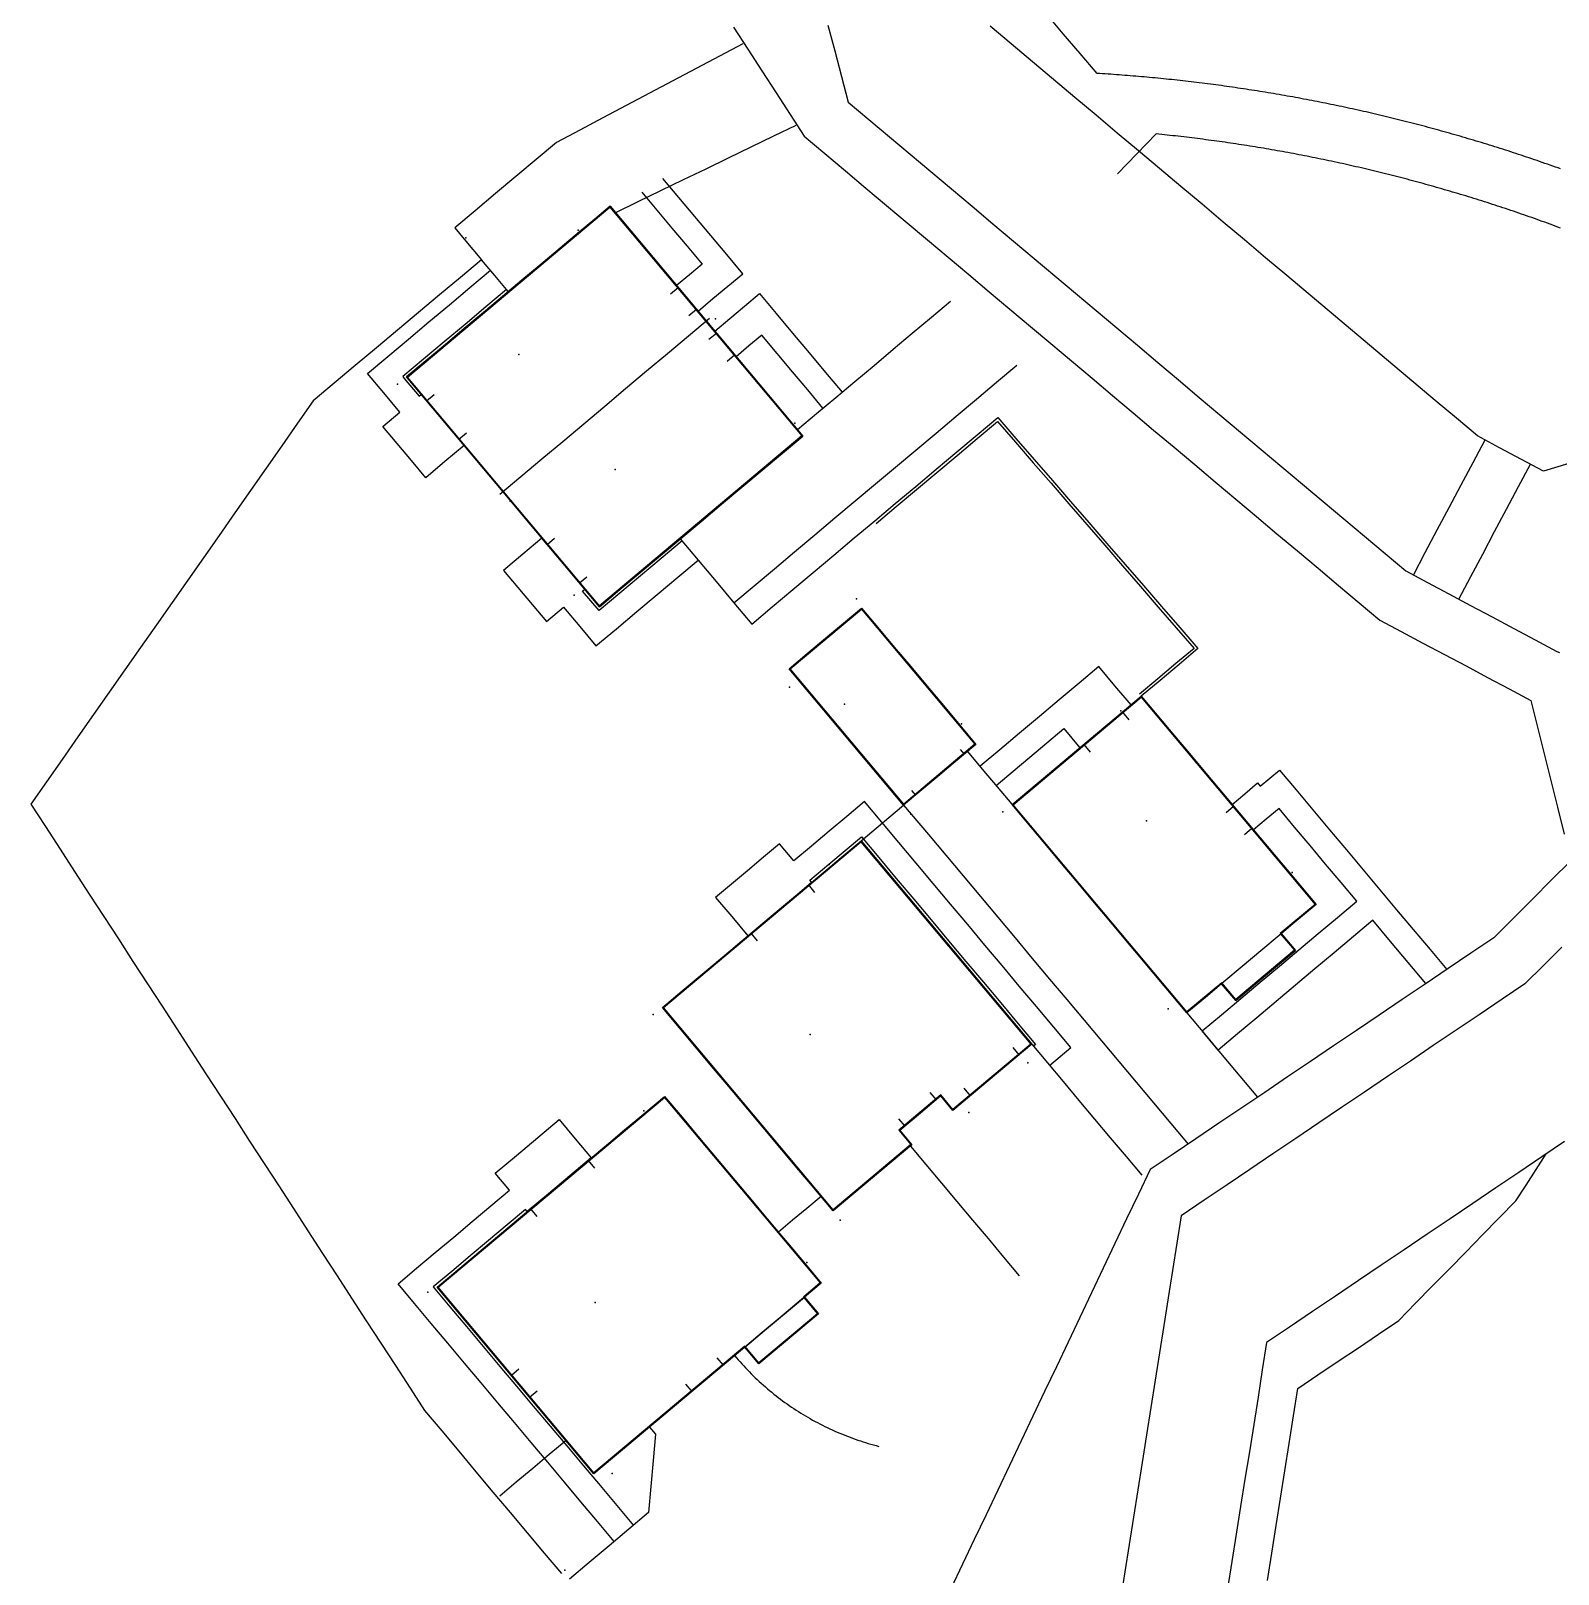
# Model space of a CAD drawing. Header units: metres. Extents: x 337936 to 338469, y 373266 to 374026.
# Drawn here: x 337980.1 to 338035, y 373824.6 to 373880.1 of the extents above; entities that cross this region are included whole.
import ezdxf

# ---------------------------------------------------------------- set-up
doc = ezdxf.new("R2010")
doc.units = ezdxf.units.M
for name, color, linetype in [('3D_LINES', 3, 'Continuous'), ('3D_Points', 1, 'Continuous'), ('PLOTS EXTERNAL LEVEL', 6, 'Continuous'), ('PLOTS FFL', 5, 'Continuous')]:
    doc.layers.add(name, color=color, linetype=linetype)

msp = doc.modelspace()

# ---------------------------------------------------------------- linework, layer by layer
at = {"layer": '3D_LINES'}
for points in [[(338035.123, 373875.104, 34.496), (338035.029, 373875.137, 34.496), (338034.935, 373875.171, 34.496), (338034.841, 373875.204, 34.496), (338034.747, 373875.238, 34.496), (338034.652, 373875.271, 34.496), (338034.558, 373875.304, 34.496), (338034.464, 373875.337, 34.496), (338034.369, 373875.369, 34.496), (338034.275, 373875.402, 34.496), (338034.18, 373875.434, 34.496), (338034.086, 373875.466, 34.496), (338033.991, 373875.498, 34.496), (338033.896, 373875.53, 34.496), (338033.801, 373875.562, 34.496), (338033.707, 373875.594, 34.496), (338033.612, 373875.625, 34.496), (338033.517, 373875.656, 34.496), (338033.422, 373875.687, 34.496), (338033.327, 373875.718, 34.496), (338033.232, 373875.749, 34.496), (338033.137, 373875.78, 34.496), (338033.042, 373875.81, 34.496), (338032.946, 373875.84, 34.496), (338032.851, 373875.87, 34.496), (338032.756, 373875.9, 34.496), (338032.66, 373875.93, 34.496), (338032.565, 373875.96, 34.496), (338032.47, 373875.989, 34.496), (338032.374, 373876.019, 34.496), (338032.278, 373876.048, 34.496), (338032.183, 373876.077, 34.496), (338032.087, 373876.106, 34.496), (338031.991, 373876.134, 34.496), (338031.896, 373876.163, 34.496), (338031.8, 373876.191, 34.496), (338031.704, 373876.22, 34.496), (338031.608, 373876.248, 34.496), (338031.512, 373876.276, 34.496), (338031.416, 373876.303, 34.496), (338031.32, 373876.331, 34.496), (338031.224, 373876.358, 34.496), (338031.128, 373876.386, 34.496), (338031.032, 373876.413, 34.496), (338030.936, 373876.44, 34.496), (338030.839, 373876.466, 34.496), (338030.743, 373876.493, 34.496), (338030.647, 373876.52, 34.496), (338030.55, 373876.546, 34.496), (338030.454, 373876.572, 34.496), (338030.357, 373876.598, 34.496), (338030.261, 373876.624, 34.496), (338030.164, 373876.649, 34.496), (338030.068, 373876.675, 34.496), (338029.971, 373876.7, 34.496), (338029.874, 373876.725, 34.496), (338029.777, 373876.75, 34.496), (338029.681, 373876.775, 34.496), (338029.584, 373876.8, 34.496), (338029.487, 373876.825, 34.496), (338029.39, 373876.849, 34.496), (338029.293, 373876.873, 34.496), (338029.196, 373876.897, 34.496), (338029.099, 373876.921, 34.496), (338029.002, 373876.945, 34.496), (338028.905, 373876.968, 34.496), (338028.808, 373876.992, 34.496), (338028.711, 373877.015, 34.496), (338028.613, 373877.038, 34.496), (338028.516, 373877.061, 34.496), (338028.419, 373877.084, 34.496), (338028.322, 373877.106, 34.496), (338028.224, 373877.129, 34.496), (338028.127, 373877.151, 34.496), (338028.029, 373877.173, 34.496), (338027.932, 373877.195, 34.496), (338027.834, 373877.217, 34.496), (338027.737, 373877.238, 34.496), (338027.639, 373877.26, 34.496), (338027.542, 373877.281, 34.496), (338027.444, 373877.302, 34.496), (338027.346, 373877.323, 34.496), (338027.248, 373877.344, 34.496), (338027.151, 373877.365, 34.496), (338027.053, 373877.385, 34.496), (338026.955, 373877.406, 34.496), (338026.857, 373877.426, 34.496), (338026.759, 373877.446, 34.496), (338026.661, 373877.466, 34.496), (338026.563, 373877.485, 34.496), (338026.465, 373877.505, 34.496), (338026.367, 373877.524, 34.496), (338026.269, 373877.543, 34.496), (338026.171, 373877.562, 34.496), (338026.073, 373877.581, 34.496), (338025.975, 373877.6, 34.496), (338025.877, 373877.618, 34.496), (338025.778, 373877.637, 34.496), (338025.68, 373877.655, 34.496), (338025.582, 373877.673, 34.496), (338025.484, 373877.691, 34.496), (338025.385, 373877.708, 34.496), (338025.287, 373877.726, 34.496), (338025.189, 373877.743, 34.496), (338025.09, 373877.761, 34.496), (338024.992, 373877.778, 34.496), (338024.893, 373877.794, 34.496), (338024.795, 373877.811, 34.496), (338024.696, 373877.828, 34.496), (338024.598, 373877.844, 34.496), (338024.499, 373877.86, 34.496), (338024.4, 373877.876, 34.496), (338024.302, 373877.892, 34.496), (338024.203, 373877.908, 34.496), (338024.104, 373877.924, 34.496), (338024.006, 373877.939, 34.496), (338023.907, 373877.954, 34.496), (338023.808, 373877.969, 34.496), (338023.709, 373877.984, 34.496), (338023.61, 373877.999, 34.496), (338023.512, 373878.014, 34.496), (338023.413, 373878.028, 34.496), (338023.314, 373878.042, 34.496), (338023.215, 373878.056, 34.496), (338023.116, 373878.07, 34.496), (338023.017, 373878.084, 34.496), (338022.918, 373878.098, 34.496), (338022.819, 373878.111, 34.496), (338022.72, 373878.124, 34.496), (338022.621, 373878.137, 34.496), (338022.522, 373878.15, 34.496), (338022.423, 373878.163, 34.496), (338022.324, 373878.176, 34.496), (338022.224, 373878.188, 34.496), (338022.125, 373878.2, 34.496), (338022.026, 373878.213, 34.496), (338021.927, 373878.224, 34.496), (338021.828, 373878.236, 34.496), (338021.728, 373878.248, 34.496), (338021.629, 373878.259, 34.496), (338021.53, 373878.271, 34.496), (338021.431, 373878.282, 34.496), (338021.331, 373878.293, 34.496), (338021.232, 373878.303, 34.496), (338021.133, 373878.314, 34.496), (338021.033, 373878.325, 34.496), (338020.934, 373878.335, 34.496), (338020.834, 373878.345, 34.496), (338020.735, 373878.355, 34.496), (338020.635, 373878.365, 34.496), (338020.536, 373878.374, 34.496), (338020.437, 373878.384, 34.496), (338020.337, 373878.393, 34.496), (338020.238, 373878.402, 34.496), (338020.138, 373878.411, 34.496), (338020.039, 373878.42, 34.496), (338019.939, 373878.429, 34.496), (338019.839, 373878.437, 34.496), (338019.74, 373878.445, 34.496), (338019.64, 373878.454, 34.496), (338019.541, 373878.461, 34.496), (338019.441, 373878.469, 34.496), (338019.341, 373878.477, 34.496), (338019.242, 373878.484, 34.496), (338019.142, 373878.492, 34.496), (338019.042, 373878.499, 34.496), (338018.943, 373878.506, 34.496), (338018.843, 373878.513, 34.496), (338018.743, 373878.519, 34.496), (338018.644, 373878.526, 34.496), (338018.544, 373878.532, 34.496), (338018.444, 373878.538, 34.496), (338017.838, 373879.253, 34.496), (338017.231, 373879.968, 34.496), (338016.624, 373880.682, 34.496)], [(338005.366, 373880.199, 33.382), (338005.876, 373879.414, 33.382), (338006.385, 373878.63, 33.382), (338006.895, 373877.846, 33.382), (338007.404, 373877.062, 33.382), (338007.914, 373876.277, 33.382), (338008.653, 373875.656, 33.382), (338009.393, 373875.034, 33.382), (338010.132, 373874.413, 33.382), (338010.871, 373873.791, 33.382), (338011.611, 373873.169, 33.382), (338012.35, 373872.548, 33.382), (338013.089, 373871.926, 33.382), (338013.828, 373871.305, 33.382), (338014.568, 373870.683, 33.382), (338015.307, 373870.062, 33.382), (338016.046, 373869.44, 33.382), (338016.786, 373868.819, 33.382), (338017.525, 373868.197, 33.382), (338018.264, 373867.575, 33.382), (338019.004, 373866.954, 33.382), (338019.743, 373866.332, 33.382), (338020.482, 373865.711, 33.382), (338021.222, 373865.089, 33.382), (338021.961, 373864.468, 33.382), (338022.7, 373863.846, 33.382), (338023.44, 373863.225, 33.382), (338024.179, 373862.603, 33.382), (338024.918, 373861.981, 33.382), (338025.658, 373861.36, 33.382), (338026.397, 373860.738, 33.382), (338027.136, 373860.117, 33.382), (338027.876, 373859.495, 33.382), (338028.615, 373858.874, 33.382), (338029.391, 373858.461, 33.382), (338030.168, 373858.048, 33.382), (338030.945, 373857.635, 33.382), (338031.721, 373857.222, 33.382), (338032.498, 373856.809, 33.382), (338033.274, 373856.396, 33.382), (338034.051, 373855.983, 33.382), (338034.291, 373855.022, 33.382), (338034.531, 373854.061, 33.382), (338034.771, 373853.1, 33.382), (338035.01, 373852.138, 33.382), (338035.25, 373851.177, 33.382)], [(338008.763, 373880.275, 33.889), (338009.006, 373879.352, 33.886), (338009.249, 373878.429, 33.884), (338009.492, 373877.506, 33.882), (338010.235, 373876.881, 33.881), (338010.978, 373876.256, 33.881), (338011.721, 373875.632, 33.882), (338012.464, 373875.007, 33.882), (338013.207, 373874.382, 33.883), (338013.95, 373873.758, 33.883), (338014.693, 373873.133, 33.884), (338015.436, 373872.508, 33.885), (338016.179, 373871.884, 33.892), (338016.922, 373871.259, 33.905), (338017.666, 373870.634, 33.917), (338018.409, 373870.01, 33.93), (338019.152, 373869.385, 33.942), (338019.895, 373868.76, 33.955), (338020.638, 373868.136, 33.967), (338021.381, 373867.511, 33.979), (338022.124, 373866.886, 33.992), (338022.867, 373866.262, 34.004), (338023.61, 373865.637, 34.017), (338024.353, 373865.012, 34.028), (338025.096, 373864.388, 34.028), (338025.839, 373863.763, 34.027), (338026.582, 373863.138, 34.027), (338027.325, 373862.514, 34.027), (338028.068, 373861.889, 34.027), (338028.811, 373861.264, 34.027), (338029.554, 373860.64, 34.026), (338030.33, 373860.227, 34.026), (338031.107, 373859.814, 34.025), (338031.884, 373859.401, 34.025), (338032.66, 373858.988, 34.024), (338033.437, 373858.575, 34.024), (338034.213, 373858.162, 34.023), (338034.99, 373857.749, 34.023), (338035.077, 373857.702, 34.022)], [(338035.413, 373864.508, 34.011), (338034.512, 373864.232, 34.013), (338033.72, 373864.654, 34.014), (338032.928, 373865.075, 34.014), (338032.136, 373865.496, 34.015), (338031.373, 373866.137, 34.015), (338030.611, 373866.778, 34.015), (338029.848, 373867.419, 34.015), (338029.085, 373868.06, 34.016), (338028.323, 373868.702, 34.016), (338027.56, 373869.343, 34.017), (338026.797, 373869.984, 34.016), (338026.035, 373870.625, 34.003), (338025.272, 373871.266, 33.99), (338024.51, 373871.907, 33.977), (338023.747, 373872.548, 33.965), (338022.984, 373873.19, 33.952), (338022.222, 373873.831, 33.939), (338021.459, 373874.472, 33.926), (338020.696, 373875.113, 33.914), (338019.934, 373875.754, 33.904), (338019.171, 373876.395, 33.903), (338018.409, 373877.037, 33.902), (338017.646, 373877.678, 33.901), (338016.883, 373878.319, 33.901), (338016.121, 373878.96, 33.901), (338015.358, 373879.601, 33.9), (338014.595, 373880.242, 33.9)], [(338005.697, 373879.598, 33.765), (338004.859, 373879.155, 33.765), (338004.021, 373878.713, 33.765), (338003.183, 373878.27, 33.765), (338002.346, 373877.828, 33.765), (338001.508, 373877.385, 33.765), (338000.67, 373876.943, 33.765), (337999.832, 373876.5, 33.765), (337998.994, 373876.057, 33.765), (337998.262, 373875.443, 33.765), (337997.531, 373874.829, 33.765), (337996.799, 373874.215, 33.765), (337996.067, 373873.601, 33.765), (337995.336, 373872.987, 33.765), (337995.679, 373872.578, 33.765), (337996.3, 373871.838, 33.765)], [(338007.614, 373876.67, 33.876), (338006.802, 373876.277, 33.873), (338005.99, 373875.885, 33.871), (338005.177, 373875.492, 33.868), (338004.365, 373875.1, 33.865), (338003.552, 373874.707, 33.862), (338002.74, 373874.315, 33.86), (338001.928, 373873.922, 33.857), (338001.115, 373873.529, 33.854)], [(338035.119, 373872.975, 33.999), (338035.026, 373873.01, 33.999), (338034.932, 373873.044, 33.999), (338034.838, 373873.079, 33.999), (338034.745, 373873.113, 33.999), (338034.651, 373873.148, 33.999), (338034.557, 373873.182, 33.999), (338034.463, 373873.216, 33.999), (338034.369, 373873.249, 34), (338034.275, 373873.283, 34), (338034.181, 373873.316, 34), (338034.087, 373873.35, 34), (338033.993, 373873.383, 34), (338033.898, 373873.416, 34), (338033.804, 373873.449, 34), (338033.71, 373873.481, 34), (338033.615, 373873.514, 34.001), (338033.521, 373873.546, 34.001), (338033.426, 373873.578, 34.001), (338033.332, 373873.61, 34.001), (338033.237, 373873.642, 34.001), (338033.142, 373873.674, 34.001), (338033.048, 373873.705, 34.001), (338032.953, 373873.736, 34.001), (338032.858, 373873.768, 34.002), (338032.763, 373873.799, 34.002), (338032.668, 373873.829, 34.002), (338032.573, 373873.86, 34.002), (338032.478, 373873.891, 34.002), (338032.383, 373873.921, 34.002), (338032.287, 373873.951, 34.002), (338032.192, 373873.981, 34.002), (338032.097, 373874.011, 34.003), (338032.002, 373874.041, 34.003), (338031.906, 373874.07, 34.003), (338031.811, 373874.1, 34.003), (338031.715, 373874.129, 34.003), (338031.62, 373874.158, 34.003), (338031.524, 373874.187, 34.003), (338031.428, 373874.215, 34.004), (338031.333, 373874.244, 34.004), (338031.237, 373874.272, 34.004), (338031.141, 373874.3, 34.004), (338031.045, 373874.328, 34.004), (338030.949, 373874.356, 34.004), (338030.854, 373874.384, 34.004), (338030.758, 373874.412, 34.004), (338030.662, 373874.439, 34.005), (338030.565, 373874.466, 34.005), (338030.469, 373874.493, 34.005), (338030.373, 373874.52, 34.005), (338030.277, 373874.547, 34.005), (338030.181, 373874.573, 34.005), (338030.084, 373874.6, 34.005), (338029.988, 373874.626, 34.006), (338029.892, 373874.652, 34.006), (338029.795, 373874.678, 34.006), (338029.699, 373874.704, 34.006), (338029.602, 373874.729, 34.006), (338029.506, 373874.755, 34.006), (338029.409, 373874.78, 34.005), (338029.312, 373874.805, 34.004), (338029.216, 373874.83, 34.003), (338029.119, 373874.855, 34.002), (338029.022, 373874.879, 34.001), (338028.925, 373874.904, 34), (338028.828, 373874.928, 33.998), (338028.731, 373874.952, 33.997), (338028.634, 373874.976, 33.996), (338028.537, 373874.999, 33.995), (338028.44, 373875.023, 33.994), (338028.343, 373875.046, 33.992), (338028.246, 373875.07, 33.991), (338028.149, 373875.093, 33.99), (338028.052, 373875.116, 33.989), (338027.955, 373875.138, 33.988), (338027.857, 373875.161, 33.987), (338027.76, 373875.183, 33.985), (338027.663, 373875.206, 33.984), (338027.565, 373875.228, 33.983), (338027.468, 373875.249, 33.982), (338027.37, 373875.271, 33.981), (338027.273, 373875.293, 33.98), (338027.175, 373875.314, 33.978), (338027.078, 373875.335, 33.977), (338026.98, 373875.356, 33.976), (338026.882, 373875.377, 33.975), (338026.785, 373875.398, 33.974), (338026.687, 373875.418, 33.973), (338026.589, 373875.439, 33.972), (338026.491, 373875.459, 33.97), (338026.394, 373875.479, 33.969), (338026.296, 373875.499, 33.968), (338026.198, 373875.519, 33.967), (338026.1, 373875.538, 33.966), (338026.002, 373875.558, 33.965), (338025.904, 373875.577, 33.963), (338025.806, 373875.596, 33.962), (338025.708, 373875.615, 33.961), (338025.61, 373875.633, 33.96), (338025.512, 373875.652, 33.959), (338025.413, 373875.67, 33.958), (338025.315, 373875.688, 33.957), (338025.217, 373875.706, 33.955), (338025.119, 373875.724, 33.954), (338025.021, 373875.742, 33.953), (338024.922, 373875.759, 33.952), (338024.824, 373875.777, 33.951), (338024.726, 373875.794, 33.95), (338024.627, 373875.811, 33.949), (338024.529, 373875.828, 33.947), (338024.43, 373875.844, 33.946), (338024.332, 373875.861, 33.945), (338024.233, 373875.877, 33.944), (338024.135, 373875.893, 33.943), (338024.036, 373875.909, 33.942), (338023.937, 373875.925, 33.941), (338023.839, 373875.941, 33.939), (338023.74, 373875.956, 33.938), (338023.642, 373875.972, 33.937), (338023.543, 373875.987, 33.936), (338023.444, 373876.002, 33.935), (338023.345, 373876.016, 33.934), (338023.247, 373876.031, 33.933), (338023.148, 373876.045, 33.932), (338023.049, 373876.06, 33.93), (338022.95, 373876.074, 33.929), (338022.851, 373876.088, 33.928), (338022.752, 373876.102, 33.927), (338022.653, 373876.115, 33.926), (338022.554, 373876.129, 33.925), (338022.455, 373876.142, 33.924), (338022.356, 373876.155, 33.923), (338022.257, 373876.168, 33.922), (338022.158, 373876.181, 33.92), (338022.059, 373876.193, 33.919), (338021.96, 373876.206, 33.918), (338021.861, 373876.218, 33.917), (338021.762, 373876.23, 33.916), (338021.663, 373876.242, 33.915), (338021.564, 373876.254, 33.914), (338021.464, 373876.265, 33.913), (338021.365, 373876.276, 33.912), (338021.266, 373876.288, 33.91), (338021.167, 373876.299, 33.909), (338021.067, 373876.31, 33.908), (338020.968, 373876.32, 33.907), (338020.869, 373876.331, 33.907), (338020.77, 373876.341, 33.907), (338020.67, 373876.351, 33.907), (338020.571, 373876.361, 33.906), (338019.875, 373875.643, 33.903), (338019.179, 373874.925, 33.9)], [(338002.066, 373874.263, 33.858), (338002.609, 373873.616, 33.857), (338003.152, 373872.97, 33.857), (338003.694, 373872.323, 33.856), (338004.237, 373871.676, 33.855), (338003.777, 373871.291, 33.853), (338003.318, 373870.905, 33.851), (338003.703, 373870.445, 33.85), (338004.089, 373869.986, 33.853), (338004.625, 373870.436, 33.852), (338005.162, 373870.885, 33.854), (338005.698, 373871.335, 33.857), (338005.122, 373872.021, 33.858), (338004.547, 373872.707, 33.858), (338003.972, 373873.392, 33.859), (338003.396, 373874.078, 33.86), (338002.821, 373874.764, 33.861)], [(337997.073, 373863.487, 33.909), (337997.345, 373863.163, 33.909), (337997.984, 373862.401, 33.909), (337998.623, 373861.639, 33.909), (337999.262, 373860.877, 33.909), (337999.902, 373860.116, 33.909), (338000.541, 373859.354, 33.909), (338001.273, 373859.968, 33.909), (338002.004, 373860.582, 33.909), (338002.736, 373861.196, 33.909), (338003.468, 373861.81, 33.909), (338004.2, 373862.424, 33.909), (338004.931, 373863.038, 33.909), (338005.663, 373863.652, 33.909), (338006.395, 373864.266, 33.909), (338007.126, 373864.88, 33.909), (338007.858, 373865.494, 33.909), (338007.28, 373866.182, 33.909), (338006.702, 373866.871, 33.909), (338006.124, 373867.56, 33.909), (338005.546, 373868.249, 33.909), (338004.968, 373868.938, 33.909), (338004.39, 373869.626, 33.909), (338003.812, 373870.315, 33.909), (338003.234, 373871.004, 33.908), (338002.656, 373871.693, 33.908), (338002.078, 373872.382, 33.907), (338001.5, 373873.071, 33.907), (338000.923, 373873.759, 33.906), (338000.374, 373873.299, 33.906), (337999.825, 373872.838, 33.906), (337999.134, 373872.258, 33.906), (337998.442, 373871.678, 33.906), (337997.751, 373871.098, 33.906), (337997.06, 373870.519, 33.906), (337996.369, 373869.939, 33.906), (337995.678, 373869.359, 33.906), (337994.987, 373868.779, 33.906), (337994.296, 373868.199, 33.906), (337993.605, 373867.619, 33.906), (337994.183, 373866.931, 33.906), (337994.761, 373866.242, 33.907), (337995.339, 373865.553, 33.907), (337995.917, 373864.864, 33.908), (337996.495, 373864.175, 33.908), (337997.073, 373863.487, 33.909)], [(337997.264, 373870.689, 34.597), (337996.782, 373871.264, 34.597), (337996.3, 373871.838, 34.597), (337995.543, 373871.203, 34.597), (337994.786, 373870.568, 34.597), (337994.03, 373869.934, 34.597), (337993.273, 373869.299, 34.597), (337992.516, 373868.664, 34.597), (337991.759, 373868.029, 34.597), (337991.003, 373867.394, 34.597), (337990.246, 373866.759, 34.597), (337989.682, 373865.953, 34.597), (337989.117, 373865.147, 34.597), (337988.553, 373864.341, 34.597), (337987.988, 373863.534, 34.597), (337987.424, 373862.728, 34.597), (337986.859, 373861.922, 34.597), (337986.295, 373861.116, 34.597), (337985.731, 373860.31, 34.597), (337985.166, 373859.504, 34.597), (337984.602, 373858.698, 34.597), (337984.037, 373857.892, 34.597), (337983.473, 373857.086, 34.597), (337982.909, 373856.28, 34.597), (337982.344, 373855.474, 34.597), (337981.78, 373854.668, 34.597), (337981.215, 373853.862, 34.597), (337980.651, 373853.056, 34.597), (337980.087, 373852.25, 34.597), (337980.611, 373851.442, 34.597), (337981.136, 373850.634, 34.597), (337981.66, 373849.826, 34.597), (337982.185, 373849.018, 34.597), (337982.71, 373848.21, 34.597), (337983.234, 373847.402, 34.597), (337983.759, 373846.595, 34.597), (337984.284, 373845.787, 34.597), (337984.808, 373844.979, 34.597), (337985.333, 373844.171, 34.597), (337985.857, 373843.363, 34.597), (337986.382, 373842.555, 34.597), (337986.907, 373841.748, 34.597), (337987.431, 373840.94, 34.597), (337987.956, 373840.132, 34.597), (337988.481, 373839.324, 34.597), (337989.005, 373838.516, 34.597), (337989.53, 373837.708, 34.597), (337990.054, 373836.9, 34.597), (337990.579, 373836.093, 34.597), (337991.104, 373835.285, 34.597), (337991.628, 373834.477, 34.597), (337992.153, 373833.669, 34.597), (337992.678, 373832.861, 34.597), (337993.202, 373832.053, 34.597), (337993.727, 373831.245, 34.597), (337994.251, 373830.438, 34.597), (337994.867, 373829.704, 34.597), (337995.482, 373828.971, 34.597), (337996.097, 373828.238, 34.597), (337996.712, 373827.505, 34.597), (337997.327, 373826.772, 34.597), (337997.943, 373826.039, 34.597), (337998.558, 373825.305, 34.597), (337999.173, 373824.572, 34.597)], [(337997.2, 373870.766, 33.832), (337996.453, 373870.139, 33.832), (337995.706, 373869.512, 33.832), (337994.958, 373868.885, 33.832), (337994.211, 373868.259, 33.832), (337993.464, 373867.632, 33.832), (337993.519, 373867.567, 33.906), (337994.056, 373866.927, 33.906), (337994.132, 373866.991, 33.906), (337994.647, 373866.378, 33.906), (337995.161, 373865.766, 33.906), (337995.675, 373865.153, 33.906), (337994.986, 373864.574, 33.906), (337994.296, 373863.996, 33.906), (337993.782, 373864.609, 33.906), (337993.268, 373865.221, 33.906), (337992.753, 373865.834, 33.906), (337993.366, 373866.348, 33.906), (337992.781, 373867.046, 33.906), (337992.196, 373867.743, 33.906), (337992.934, 373868.361, 33.906), (337993.671, 373868.98, 33.906), (337994.409, 373869.599, 33.906), (337995.146, 373870.218, 33.906), (337995.884, 373870.837, 33.906), (337996.621, 373871.455, 33.906)], [(338003.105, 373870.61, 33.854), (338003.375, 373870.837, 33.851)], [(338008.585, 373866.495, 33.909), (338008.034, 373867.151, 33.909), (338007.483, 373867.807, 33.909), (338006.933, 373868.463, 33.909), (338006.382, 373869.12, 33.909), (338005.923, 373868.734, 33.909), (338005.463, 373868.348, 33.909), (338005.077, 373868.808, 33.909), (338004.692, 373869.267, 33.909), (338005.228, 373869.717, 33.909), (338005.764, 373870.167, 33.909), (338006.3, 373870.617, 33.909), (338006.895, 373869.908, 33.909), (338007.49, 373869.2, 33.909), (338008.085, 373868.491, 33.909), (338008.679, 373867.782, 33.909), (338009.274, 373867.073, 33.909)], [(338003.762, 373869.827, 33.863), (338004.032, 373870.054, 33.853)], [(338007.665, 373865.724, 33.895), (338008.354, 373866.302, 33.895), (338009.043, 373866.88, 33.895), (338009.732, 373867.458, 33.895), (338010.421, 373868.036, 33.895), (338011.11, 373868.614, 33.895), (338011.799, 373869.192, 33.895), (338012.488, 373869.77, 33.895), (338013.177, 373870.348, 33.895)], [(338004.505, 373869.723, 33.909), (338003.751, 373869.09, 33.908), (338002.996, 373868.456, 33.907), (338002.241, 373867.823, 33.906), (338001.486, 373867.19, 33.904), (338000.732, 373866.557, 33.903), (337999.977, 373865.923, 33.902), (337999.222, 373865.29, 33.901), (337998.468, 373864.657, 33.899), (337997.713, 373864.023, 33.898), (337996.958, 373863.39, 33.897)], [(338004.479, 373868.973, 33.866), (338004.749, 373869.199, 33.857)], [(338005.136, 373868.19, 33.864), (338005.406, 373868.416, 33.856)], [(338005.38, 373859.498, 34.032), (338006.107, 373860.108, 34.033), (338006.835, 373860.719, 34.035), (338007.562, 373861.329, 34.019), (338008.289, 373861.939, 33.987), (338009.016, 373862.549, 33.954), (338009.743, 373863.159, 33.92), (338010.47, 373863.769, 33.897), (338011.197, 373864.379, 33.899), (338011.925, 373864.99, 33.902), (338012.652, 373865.6, 33.905), (338013.379, 373866.21, 33.908), (338014.106, 373866.82, 33.91), (338014.833, 373867.43, 33.913), (338015.56, 373868.04, 33.916)], [(337994.322, 373866.765, 33.863), (337994.592, 373866.992, 33.877)], [(338003.452, 373861.796, 34.017), (338004.095, 373861.03, 34.022), (338004.737, 373860.264, 34.027), (338005.38, 373859.498, 34.032), (338006.023, 373858.732, 34.037), (338006.761, 373859.351, 34.038), (338007.498, 373859.97, 34.04), (338008.236, 373860.589, 34.037), (338008.974, 373861.208, 34.004), (338009.711, 373861.827, 33.97), (338010.449, 373862.446, 33.935), (338011.186, 373863.065, 33.909), (338011.924, 373863.684, 33.912), (338012.662, 373864.303, 33.915), (338013.399, 373864.922, 33.918), (338014.137, 373865.541, 33.921), (338014.875, 373866.16, 33.923), (338015.529, 373865.404, 33.936), (338016.184, 373864.648, 33.948), (338016.839, 373863.892, 33.961), (338017.493, 373863.136, 33.973), (338018.148, 373862.381, 33.986), (338018.803, 373861.625, 33.999), (338019.458, 373860.869, 34.011), (338020.112, 373860.113, 34.024), (338020.767, 373859.358, 34.036), (338021.422, 373858.602, 34.042), (338022.076, 373857.846, 34.042), (338021.397, 373857.275, 34.044), (338020.717, 373856.704, 34.046), (338020.038, 373856.133, 34.048)], [(337995.485, 373865.379, 33.858), (337995.755, 373865.605, 33.872)], [(338010.494, 373862.353, 33.938), (338011.222, 373862.964, 33.911), (338011.95, 373863.575, 33.913), (338012.679, 373864.186, 33.916), (338013.407, 373864.797, 33.919), (338014.135, 373865.409, 33.922), (338014.863, 373866.02, 33.924), (338015.506, 373865.278, 33.937), (338016.149, 373864.536, 33.949), (338016.792, 373863.794, 33.961), (338017.435, 373863.052, 33.973), (338018.077, 373862.31, 33.986), (338018.72, 373861.567, 33.998), (338019.363, 373860.825, 34.01), (338020.006, 373860.083, 34.023), (338020.649, 373859.341, 34.035), (338021.291, 373858.599, 34.042), (338021.934, 373857.857, 34.042), (338021.281, 373857.308, 34.044), (338020.627, 373856.759, 34.046), (338019.974, 373856.209, 34.048)], [(338029.825, 373860.495, 34.026), (338030.255, 373861.305, 34.024), (338030.685, 373862.114, 34.022), (338031.116, 373862.924, 34.02), (338031.546, 373863.733, 34.018), (338031.976, 373864.542, 34.017), (338032.407, 373865.352, 34.015)], [(338031.458, 373859.627, 34.025), (338031.889, 373860.436, 34.023), (338032.319, 373861.246, 34.021), (338032.749, 373862.055, 34.019), (338033.18, 373862.864, 34.017), (338033.61, 373863.674, 34.015), (338034.04, 373864.483, 34.014)], [(338003.516, 373861.72, 33.897), (338002.769, 373861.093, 33.897), (338002.022, 373860.466, 33.897), (338001.276, 373859.84, 33.897), (338000.529, 373859.213, 33.897), (337999.937, 373859.918, 33.897), (338000.014, 373859.982, 33.898), (337999.5, 373860.595, 33.898), (337998.985, 373861.208, 33.898), (337998.471, 373861.82, 33.898), (337997.782, 373861.242, 33.898), (337997.092, 373860.663, 33.898), (337997.607, 373860.051, 33.898), (337998.121, 373859.438, 33.898), (337998.635, 373858.825, 33.898), (337999.248, 373859.339, 33.898), (337999.833, 373858.642, 33.898), (338000.418, 373857.945, 33.898), (338001.153, 373858.562, 33.898), (338001.888, 373859.179, 33.898), (338002.624, 373859.796, 33.898), (338003.359, 373860.413, 33.898), (338004.095, 373861.03, 33.898)], [(337998.661, 373861.594, 33.859), (337998.931, 373861.821, 33.873)], [(337999.824, 373860.208, 33.909), (338000.094, 373860.435, 33.909)], [(338007.371, 373857.125, 34.039), (338008.021, 373857.671, 34.039), (338008.672, 373858.217, 34.039), (338009.322, 373858.762, 34.039), (338009.972, 373859.308, 34.039), (338010.561, 373858.606, 34.039), (338011.15, 373857.903, 34.039), (338011.74, 373857.201, 34.04), (338012.329, 373856.499, 34.04), (338012.918, 373855.797, 34.04), (338013.507, 373855.095, 34.04), (338014.087, 373854.403, 34.04), (338013.437, 373853.858, 34.04), (338012.787, 373853.312, 34.04), (338012.137, 373852.766, 34.04), (338011.487, 373852.221, 34.04)], [(338014.813, 373852.924, 34.043), (338015.423, 373853.435, 34.043), (338016.032, 373853.946, 34.043), (338016.642, 373854.458, 34.043), (338017.251, 373854.969, 34.043), (338017.83, 373854.279, 34.043), (338018.443, 373854.794, 34.043), (338019.056, 373855.308, 34.043), (338019.669, 373855.822, 34.044), (338019.09, 373856.512, 34.044), (338018.512, 373857.201, 34.044), (338017.799, 373856.603, 34.044), (338017.086, 373856.005, 34.044), (338016.373, 373855.407, 34.044), (338015.66, 373854.809, 34.044), (338014.948, 373854.211, 34.044), (338014.235, 373853.613, 34.044)], [(338020.038, 373856.133, 34.043), (338020.634, 373855.422, 34.043), (338021.23, 373854.712, 34.043), (338021.826, 373854.002, 34.043), (338022.422, 373853.292, 34.043), (338023.018, 373852.581, 34.043), (338023.614, 373851.871, 34.043), (338024.21, 373851.161, 34.043), (338024.806, 373850.45, 34.043), (338025.402, 373849.74, 34.043), (338025.862, 373849.191, 34.043), (338026.323, 373848.642, 34.043), (338025.659, 373848.085, 34.043), (338024.996, 373847.528, 34.043), (338024.332, 373846.971, 34.043), (338023.668, 373846.414, 34.043), (338023.004, 373845.858, 34.043), (338022.341, 373845.301, 34.043), (338021.677, 373844.744, 34.044), (338021.326, 373845.162, 34.044), (338020.733, 373845.869, 34.044), (338020.139, 373846.576, 34.043), (338019.546, 373847.283, 34.043), (338018.952, 373847.991, 34.043), (338018.359, 373848.698, 34.043), (338017.766, 373849.405, 34.043), (338017.172, 373850.112, 34.043), (338016.579, 373850.82, 34.043), (338015.985, 373851.527, 34.043), (338015.392, 373852.234, 34.043)], [(338019.356, 373855.56, 34.043), (338019.583, 373855.29, 34.043)], [(338013.526, 373854.213, 34.05), (338013.664, 373854.048, 34.05)], [(338013.785, 373854.149, 34.043), (338014.317, 373853.515, 34.043), (338014.85, 373852.88, 34.043), (338015.382, 373852.246, 34.043), (338015.392, 373852.234, 34.043)], [(338017.97, 373854.397, 34.052), (338018.196, 373854.127, 34.067)], [(338030.277, 373845.797, 33.976), (338029.64, 373846.556, 33.988), (338029.004, 373847.314, 34), (338028.367, 373848.073, 34.013), (338027.672, 373847.489, 34.012), (338026.976, 373846.906, 34.012), (338026.28, 373846.322, 34.013), (338025.585, 373845.738, 34.015), (338024.889, 373845.154, 34.016), (338024.193, 373844.571, 34.018), (338023.498, 373843.987, 34.019), (338022.802, 373843.403, 34.021), (338022.223, 373844.093, 34.032), (338022.919, 373844.676, 34.03), (338023.615, 373845.26, 34.029), (338024.31, 373845.844, 34.027), (338025.006, 373846.427, 34.026), (338025.702, 373847.011, 34.024), (338026.397, 373847.595, 34.023), (338027.093, 373848.179, 34.022), (338027.789, 373848.762, 34.023), (338027.229, 373849.429, 34.034), (338026.67, 373850.096, 34.045), (338026.111, 373850.762, 34.047), (338025.551, 373851.429, 34.047), (338024.992, 373852.096, 34.047), (338024.532, 373851.71, 34.048), (338024.073, 373851.324, 34.05), (338023.687, 373851.784, 34.049), (338023.301, 373852.244, 34.049), (338023.761, 373852.629, 34.048), (338024.22, 373853.015, 34.047), (338024.317, 373852.9, 34.047), (338025.006, 373853.479, 34.045), (338025.608, 373852.761, 34.045), (338026.21, 373852.043, 34.045), (338026.812, 373851.326, 34.045), (338027.415, 373850.608, 34.045), (338028.017, 373849.891, 34.033), (338028.619, 373849.173, 34.022), (338029.221, 373848.456, 34.01), (338029.823, 373847.738, 33.999), (338030.425, 373847.021, 33.988), (338031.027, 373846.303, 33.976)], [(338016.738, 373842.852, 34.193), (338017.504, 373843.494, 34.193), (338016.885, 373844.232, 34.193), (338016.266, 373844.969, 34.193), (338015.647, 373845.707, 34.193), (338015.028, 373846.444, 34.193), (338014.41, 373847.182, 34.193), (338013.791, 373847.919, 34.193), (338013.172, 373848.657, 34.193), (338012.553, 373849.394, 34.193), (338011.934, 373850.132, 34.193), (338011.316, 373850.869, 34.193), (338010.697, 373851.607, 34.193), (338010.078, 373852.344, 34.193), (338009.442, 373851.811, 34.193), (338008.806, 373851.277, 34.193), (338008.17, 373850.744, 34.193), (338007.535, 373850.21, 34.193), (338007.02, 373850.823, 34.193), (338006.446, 373850.341, 34.193), (338005.871, 373849.859, 34.193), (338005.297, 373849.377, 34.193), (338004.722, 373848.894, 34.193), (338005.301, 373848.205, 34.193), (338005.879, 373847.516, 34.193), (338006.645, 373848.158, 34.193), (338007.411, 373848.801, 34.193), (338008.177, 373849.444, 34.193), (338008.113, 373849.521, 34.193), (338008.795, 373850.092, 34.193), (338009.381, 373850.584, 34.193), (338009.967, 373851.076, 34.193), (338010.594, 373850.329, 34.193), (338011.221, 373849.582, 34.193), (338011.848, 373848.835, 34.193), (338012.475, 373848.088, 34.193), (338013.101, 373847.341, 34.193), (338013.728, 373846.594, 34.193), (338014.355, 373845.847, 34.193), (338014.982, 373845.099, 34.193), (338015.609, 373844.352, 34.193), (338016.236, 373843.605, 34.193), (338016.159, 373843.541, 34.193)], [(338009.955, 373850.935, 34.04), (338010.721, 373851.578, 34.04), (338011.487, 373852.221, 34.04)], [(338011.487, 373852.221, 34.04), (338011.758, 373851.897, 34.04), (338012.381, 373851.155, 34.04), (338013.004, 373850.413, 34.04), (338013.626, 373849.671, 34.04), (338014.249, 373848.929, 34.04), (338014.871, 373848.187, 34.04), (338015.494, 373847.445, 34.04), (338016.116, 373846.703, 34.04), (338016.739, 373845.961, 34.04), (338017.362, 373845.219, 34.04), (338017.984, 373844.477, 34.04), (338018.607, 373843.735, 34.04), (338019.229, 373842.993, 34.04), (338019.852, 373842.252, 34.04), (338020.475, 373841.51, 34.04), (338021.097, 373840.768, 34.04), (338021.72, 373840.026, 34.04)], [(338011.772, 373852.741, 34.05), (338011.91, 373852.576, 34.05)], [(338023.089, 373851.949, 34.054), (338023.359, 373852.176, 34.049)], [(338023.746, 373851.166, 34.062), (338024.016, 373851.393, 34.05)], [(338011.786, 373840.001, 34.192), (338011.077, 373839.406, 34.192), (338010.368, 373838.811, 34.192), (338009.659, 373838.216, 34.192), (338008.95, 373837.621, 34.192), (338008.336, 373838.353, 34.193), (338007.721, 373839.085, 34.193), (338007.107, 373839.817, 34.193), (338006.493, 373840.549, 34.193), (338005.879, 373841.28, 34.193), (338005.265, 373842.012, 34.194), (338004.651, 373842.744, 34.194), (338004.037, 373843.476, 34.194), (338003.423, 373844.208, 34.194), (338002.809, 373844.939, 34.195), (338003.524, 373845.539, 34.195), (338004.238, 373846.139, 34.195), (338004.953, 373846.738, 34.195), (338005.667, 373847.338, 34.195), (338006.382, 373847.937, 34.195), (338007.096, 373848.537, 34.195), (338007.811, 373849.136, 34.195), (338008.526, 373849.736, 34.195), (338009.24, 373850.336, 34.195), (338009.955, 373850.935, 34.195), (338010.569, 373850.203, 34.195), (338011.183, 373849.472, 34.195), (338011.797, 373848.74, 34.196), (338012.411, 373848.008, 34.196), (338013.025, 373847.276, 34.196), (338013.639, 373846.544, 34.196), (338014.253, 373845.813, 34.196), (338014.867, 373845.081, 34.196), (338015.481, 373844.349, 34.196), (338016.095, 373843.617, 34.197), (338015.677, 373843.266, 34.197), (338014.97, 373842.673, 34.195), (338014.264, 373842.08, 34.194), (338013.557, 373841.487, 34.193), (338013.259, 373841.237, 34.193), (338012.825, 373841.754, 34.193), (338012.089, 373841.136, 34.193), (338011.352, 373840.518, 34.193)], [(338035.49, 373850.216, 33.382), (338034.798, 373849.524, 33.382), (338034.106, 373848.831, 33.382), (338033.414, 373848.139, 33.382), (338032.722, 373847.447, 33.382), (338031.898, 373846.891, 33.382), (338031.073, 373846.334, 33.382), (338030.248, 373845.778, 33.382), (338029.424, 373845.222, 33.382), (338028.599, 373844.666, 33.382), (338027.775, 373844.11, 33.382), (338026.95, 373843.553, 33.382), (338026.125, 373842.997, 33.382), (338025.301, 373842.441, 33.382), (338024.476, 373841.885, 33.382), (338023.652, 373841.329, 33.382), (338022.827, 373840.773, 33.382), (338022.003, 373840.216, 33.382), (338021.178, 373839.66, 33.382), (338020.353, 373839.104, 33.382), (338019.932, 373838.217, 33.382), (338019.51, 373837.33, 33.382), (338019.089, 373836.444, 33.382), (338018.667, 373835.557, 33.382), (338018.245, 373834.67, 33.382), (338017.824, 373833.783, 33.382), (338017.402, 373832.897, 33.382), (338016.981, 373832.01, 33.382), (338016.559, 373831.123, 33.382), (338016.137, 373830.236, 33.382), (338015.716, 373829.35, 33.382), (338015.294, 373828.463, 33.382), (338014.872, 373827.576, 33.382), (338014.451, 373826.689, 33.382), (338014.029, 373825.802, 33.382), (338013.608, 373824.916, 33.382), (338013.186, 373824.029, 33.382)], [(338008.058, 373849.344, 34.202), (338008.285, 373849.074, 34.215)], [(338005.99, 373847.608, 34.202), (338006.217, 373847.338, 34.214)], [(338022.927, 373845.792, 34.04), (338023.433, 373845.189, 34.03), (338024.148, 373845.79, 34.028), (338024.864, 373846.39, 34.027), (338025.58, 373846.99, 34.025), (338025.073, 373847.594, 34.035)], [(338035.164, 373847.112, 33.955), (338034.502, 373846.451, 33.953), (338033.84, 373845.789, 33.951), (338033.016, 373845.233, 33.952), (338032.191, 373844.676, 33.952), (338031.367, 373844.12, 33.952), (338030.542, 373843.564, 33.952), (338029.718, 373843.008, 33.953), (338028.893, 373842.452, 33.956), (338028.068, 373841.895, 33.959), (338027.244, 373841.339, 33.962), (338026.419, 373840.783, 33.965), (338025.595, 373840.227, 33.969), (338024.77, 373839.671, 34.004), (338023.946, 373839.114, 34.018), (338023.121, 373838.558, 34.036), (338022.296, 373838.002, 34.054), (338021.472, 373837.446, 34.072), (338021.316, 373836.46, 34.079), (338021.16, 373835.475, 34.086), (338021.003, 373834.489, 34.093), (338020.847, 373833.503, 34.097), (338020.691, 373832.517, 34.1), (338020.535, 373831.532, 34.102), (338020.379, 373830.546, 34.105), (338020.223, 373829.56, 34.107), (338020.067, 373828.575, 34.11), (338019.911, 373827.589, 34.112), (338019.754, 373826.603, 34.115), (338019.598, 373825.617, 34.113), (338019.442, 373824.632, 34.109), (338019.286, 373823.646, 34.106)], [(338021.677, 373844.744, 34.043), (338022.313, 373843.986, 34.03), (338022.949, 373843.228, 34.018), (338023.585, 373842.47, 34.006), (338024.221, 373841.712, 33.993)], [(338015.41, 373843.502, 34.195), (338015.637, 373843.232, 34.195)], [(338016.095, 373843.618, 34.184), (338016.66, 373842.944, 34.161), (338017.226, 373842.27, 34.132), (338017.792, 373841.596, 34.124), (338018.357, 373840.922, 34.116), (338018.923, 373840.248, 34.108), (338019.488, 373839.574, 34.1), (338020.054, 373838.9, 34.092)], [(337994.705, 373834.876, 34.329), (337995.454, 373835.504, 34.316), (337996.203, 373836.133, 34.302), (337996.952, 373836.761, 34.289), (337997.701, 373837.389, 34.275), (337998.45, 373838.018, 34.262), (337999.199, 373838.646, 34.249), (337999.948, 373839.275, 34.235), (338000.697, 373839.903, 34.222), (338001.446, 373840.532, 34.208), (338002.195, 373841.16, 34.195), (338002.884, 373841.739, 34.195), (338003.516, 373840.986, 34.195), (338004.148, 373840.233, 34.195), (338004.78, 373839.48, 34.194), (338005.412, 373838.727, 34.194), (338006.044, 373837.973, 34.194), (338006.676, 373837.22, 34.194), (338007.308, 373836.467, 34.194), (338007.94, 373835.714, 34.194), (338008.518, 373835.025, 34.197), (338007.811, 373834.431, 34.199), (338007.103, 373833.837, 34.202), (338006.395, 373833.243, 34.204), (338005.687, 373832.649, 34.206), (338004.98, 373832.055, 34.209), (338004.272, 373831.461, 34.211), (338003.564, 373830.868, 34.214), (338002.856, 373830.274, 34.216), (338002.149, 373829.68, 34.218), (338001.441, 373829.086, 34.221), (338000.733, 373828.492, 34.223), (338000.339, 373828.161, 34.223)], [(338012.426, 373841.88, 34.237), (338012.653, 373841.61, 34.228)], [(338013.656, 373842.03, 34.22), (338013.882, 373841.76, 34.211)], [(338001.075, 373825.728, 34.327), (338000.477, 373826.441, 34.327), (337999.879, 373827.154, 34.327), (337999.28, 373827.867, 34.327), (337998.682, 373828.58, 34.327), (337998.083, 373829.293, 34.327), (337997.485, 373830.007, 34.327), (337996.887, 373830.72, 34.327), (337996.288, 373831.433, 34.327), (337995.69, 373832.146, 34.327), (337995.091, 373832.859, 34.327), (337994.493, 373833.572, 34.327), (337993.894, 373834.286, 34.327), (337993.296, 373834.999, 34.327), (337993.964, 373835.559, 34.327), (337994.632, 373836.12, 34.327), (337995.3, 373836.681, 34.327), (337995.968, 373837.241, 34.327), (337996.636, 373837.802, 34.327), (337997.304, 373838.362, 34.327), (337996.79, 373838.975, 34.327), (337997.556, 373839.618, 34.327), (337998.322, 373840.261, 34.327), (337999.088, 373840.903, 34.327), (337999.667, 373840.214, 34.327), (338000.245, 373839.525, 34.327), (337999.479, 373838.882, 34.327), (337998.713, 373838.239, 34.327), (337997.947, 373837.596, 34.327), (337997.883, 373837.673, 34.327), (337997.219, 373837.116, 34.327), (337996.555, 373836.559, 34.327), (337995.891, 373836.002, 34.327), (337995.228, 373835.445, 34.327), (337994.564, 373834.888, 34.327), (337995.164, 373834.173, 34.327), (337995.764, 373833.458, 34.327), (337996.364, 373832.742, 34.327), (337996.964, 373832.027, 34.327), (337997.564, 373831.312, 34.327), (337998.164, 373830.597, 34.327), (337998.765, 373829.882, 34.327), (337999.365, 373829.167, 34.327), (337999.965, 373828.452, 34.327), (338000.565, 373827.736, 34.327), (338001.165, 373827.021, 34.327), (338001.765, 373826.306, 34.327)], [(338011.298, 373840.933, 34.237), (338011.524, 373840.663, 34.228)], [(338035.267, 373840.117, 33.885), (338034.442, 373839.56, 33.885), (338033.618, 373839.004, 33.885), (338032.793, 373838.448, 33.887), (338031.969, 373837.892, 33.89), (338031.144, 373837.336, 33.893), (338030.319, 373836.78, 33.895), (338029.495, 373836.223, 33.9), (338028.67, 373835.667, 33.933), (338027.846, 373835.111, 33.965), (338027.021, 373834.555, 33.979), (338026.197, 373833.999, 33.997), (338025.372, 373833.442, 34.015), (338024.547, 373832.886, 34.033), (338024.391, 373831.902, 34.04), (338024.236, 373830.918, 34.046), (338024.08, 373829.934, 34.05), (338023.924, 373828.949, 34.053), (338023.768, 373827.965, 34.055), (338023.612, 373826.981, 34.058), (338023.456, 373825.997, 34.06), (338023.3, 373825.013, 34.062), (338023.144, 373824.028, 34.065)], [(338011.728, 373839.954, 34.211), (338012.288, 373839.287, 34.198), (338012.847, 373838.621, 34.193), (338013.406, 373837.954, 34.188), (338013.965, 373837.288, 34.183), (338014.524, 373836.622, 34.178), (338015.084, 373835.955, 34.173), (338015.643, 373835.289, 34.168)], [(338024.573, 373824.327, 34.044), (338024.729, 373825.313, 34.041), (338024.885, 373826.299, 34.039), (338025.041, 373827.285, 34.036), (338025.197, 373828.27, 34.034), (338025.353, 373829.256, 34.031), (338025.51, 373830.242, 34.025), (338025.666, 373831.228, 34.018), (338026.393, 373831.719, 34.003), (338027.12, 373832.209, 33.987), (338027.848, 373832.7, 33.971), (338028.575, 373833.19, 33.956), (338029.302, 373833.681, 33.951), (338029.904, 373834.295, 33.913), (338030.506, 373834.91, 33.886), (338031.109, 373835.524, 33.878), (338031.711, 373836.138, 33.877), (338032.313, 373836.753, 33.877), (338032.915, 373837.367, 33.876), (338033.517, 373837.981, 33.876), (338033.881, 373838.545, 33.878), (338034.245, 373839.109, 33.881), (338034.608, 373839.672, 33.885)], [(338000.134, 373839.431, 34.244), (338000.361, 373839.161, 34.262)], [(338008.516, 373838.139, 34.211), (338008.005, 373837.711, 34.2), (338007.494, 373837.282, 34.2), (338006.984, 373836.854, 34.2)], [(337998.058, 373837.689, 34.284), (337998.285, 373837.419, 34.302)], [(338008.421, 373833.915, 34.214), (338007.706, 373833.315, 34.25), (338006.99, 373832.714, 34.274), (338006.274, 373832.114, 34.268), (338005.768, 373832.717, 34.224), (338006.484, 373833.317, 34.23), (338007.199, 373833.918, 34.237), (338007.915, 373834.518, 34.223)], [(338004.766, 373832.336, 34.204), (338004.993, 373832.066, 34.216)], [(338005.405, 373832.413, 34.22), (338005.469, 373832.337, 34.226), (338005.534, 373832.262, 34.231), (338005.6, 373832.188, 34.237), (338005.666, 373832.115, 34.242), (338005.733, 373832.042, 34.248), (338005.8, 373831.97, 34.253), (338005.868, 373831.898, 34.259), (338005.937, 373831.827, 34.265), (338006.007, 373831.757, 34.27), (338006.078, 373831.688, 34.276), (338006.149, 373831.619, 34.281), (338006.22, 373831.551, 34.287), (338006.293, 373831.483, 34.292), (338006.366, 373831.417, 34.298), (338006.44, 373831.351, 34.303), (338006.514, 373831.286, 34.309), (338006.589, 373831.221, 34.314), (338006.665, 373831.158, 34.32), (338006.741, 373831.095, 34.32), (338006.818, 373831.033, 34.318), (338006.896, 373830.971, 34.316), (338006.974, 373830.911, 34.315), (338007.052, 373830.851, 34.313), (338007.132, 373830.792, 34.311), (338007.212, 373830.733, 34.309), (338007.292, 373830.676, 34.307), (338007.373, 373830.619, 34.305), (338007.455, 373830.563, 34.303), (338007.537, 373830.508, 34.301), (338007.619, 373830.454, 34.299), (338007.703, 373830.4, 34.297), (338007.786, 373830.348, 34.294), (338007.871, 373830.296, 34.292), (338007.955, 373830.245, 34.29), (338008.041, 373830.195, 34.288), (338008.126, 373830.146, 34.285), (338008.213, 373830.097, 34.283), (338008.299, 373830.05, 34.281), (338008.387, 373830.003, 34.278), (338008.474, 373829.957, 34.276), (338008.562, 373829.912, 34.274), (338008.651, 373829.868, 34.271), (338008.74, 373829.825, 34.269), (338008.829, 373829.782, 34.266), (338008.919, 373829.741, 34.263), (338009.009, 373829.7, 34.261), (338009.1, 373829.661, 34.258), (338009.191, 373829.622, 34.256), (338009.282, 373829.584, 34.253), (338009.374, 373829.547, 34.25), (338009.466, 373829.511, 34.248), (338009.558, 373829.476, 34.245), (338009.651, 373829.442, 34.242), (338009.744, 373829.408, 34.239), (338009.838, 373829.376, 34.236), (338009.931, 373829.344, 34.233), (338010.025, 373829.314, 34.231), (338010.12, 373829.284, 34.228), (338010.214, 373829.256, 34.225), (338010.309, 373829.228, 34.222), (338010.405, 373829.201, 34.219), (338010.5, 373829.175, 34.216), (338010.596, 373829.15, 34.213)], [(337997.644, 373831.921, 34.299), (337997.374, 373831.695, 34.286)], [(337998.301, 373831.138, 34.277), (337998.031, 373830.911, 34.282)], [(338003.638, 373831.39, 34.216), (338003.865, 373831.12, 34.206)], [(338002.341, 373829.841, 34.597), (338002.558, 373829.583, 34.597), (338002.476, 373828.644, 34.597), (338002.394, 373827.704, 34.597), (338002.312, 373826.765, 34.597), (338001.601, 373826.168, 34.597), (338000.889, 373825.571, 34.597), (338000.178, 373824.975, 34.597), (337999.467, 373824.378, 34.597)], [(337996.956, 373827.37, 34.552), (337997.549, 373827.869, 34.552), (337998.143, 373828.367, 34.474), (337998.737, 373828.865, 34.374), (337999.33, 373829.363, 34.274)]]:
    msp.add_polyline3d(points, dxfattribs=at)
at = {"layer": '3D_Points'}
for p in [(337999.775, 373872.897, 33.85), (337995.733, 373872.624, 33.775), (338004.716, 373869.713, 33.85), (337997.641, 373868.424, 34), (337993.272, 373867.36, 33.85), (338007.567, 373865.961, 33.85), (338001.109, 373864.291, 34), (337997.333, 373863.153, 33.85), (337999.637, 373859.774, 33.85), (338009.792, 373859.643, 34.05), (338007.379, 373856.459, 34.05), (338009.361, 373855.851, 34.05), (338019.296, 373855.611, 34.05), (338013.566, 373855.145, 34.05), (338011.747, 373851.887, 34.05), (338015.058, 373851.974, 34.05), (338020.227, 373851.656, 34.2), (338008.809, 373850.075, 34.2), (338025.461, 373849.79, 34.05), (338002.476, 373844.68, 34.2), (338021.003, 373844.89, 34.05), (338008.118, 373843.962, 34.35), (338015.949, 373842.943, 34.2), (338002.145, 373841.22, 34.2), (338013.828, 373841.164, 34.2), (338009.209, 373837.288, 34.2), (338007.999, 373835.764, 34.2), (337994.37, 373834.695, 34.35), (338000.394, 373834.32, 34.5), (338001.005, 373828.168, 34.2), (337999.294, 373824.699, 34.65)]:
    msp.add_point(p, dxfattribs=at)
at = {"layer": 'PLOTS EXTERNAL LEVEL'}
for points in [[(338007.858, 373865.494, 34), (338000.541, 373859.354, 34), (337997.073, 373863.487, 34), (337993.605, 373867.619, 34), (338000.923, 373873.759, 34), (338004.39, 373869.626, 34), (338007.858, 373865.494, 34)], [(338007.371, 373857.125, 34.05), (338009.972, 373859.308, 34.05), (338014.087, 373854.403, 34.05), (338011.487, 373852.221, 34.05), (338007.371, 373857.125, 34.05)], [(338025.58, 373846.99, 34.2), (338023.433, 373845.189, 34.2), (338022.927, 373845.792, 34.2), (338021.677, 373844.744, 34.2), (338015.392, 373852.234, 34.2), (338020.038, 373856.133, 34.2), (338026.323, 373848.642, 34.2), (338025.073, 373847.594, 34.2), (338025.58, 373846.99, 34.2)], [(338011.786, 373840.001, 34.35), (338008.95, 373837.621, 34.35), (338002.809, 373844.939, 34.35), (338009.955, 373850.935, 34.35), (338016.095, 373843.617, 34.35), (338013.259, 373841.237, 34.35), (338012.825, 373841.754, 34.35), (338011.352, 373840.518, 34.35), (338011.786, 373840.001, 34.35)], [(338006.274, 373832.114, 34.5), (338005.768, 373832.717, 34.5), (338000.339, 373828.161, 34.5), (337994.705, 373834.876, 34.5), (338002.884, 373841.739, 34.5), (338008.518, 373835.025, 34.5), (338007.915, 373834.518, 34.5), (338008.421, 373833.915, 34.5), (338006.274, 373832.114, 34.5)]]:
    msp.add_polyline3d(points, dxfattribs=at)
at = {"layer": 'PLOTS FFL'}
for points in [[(338007.823, 373865.497, 34), (338000.544, 373859.389, 34), (337997.092, 373863.503, 34), (337993.64, 373867.616, 34), (338000.919, 373873.724, 34), (338004.371, 373869.61, 34), (338007.823, 373865.497, 34)], [(338007.407, 373857.122, 34.05), (338009.969, 373859.272, 34.05), (338014.052, 373854.406, 34.05), (338011.49, 373852.256, 34.05), (338007.407, 373857.122, 34.05)], [(338025.544, 373846.994, 34.2), (338023.436, 373845.224, 34.2), (338022.93, 373845.827, 34.2), (338021.68, 373844.779, 34.2), (338015.427, 373852.231, 34.2), (338020.035, 373856.097, 34.2), (338026.288, 373848.645, 34.2), (338025.038, 373847.597, 34.2), (338025.544, 373846.994, 34.2)], [(338011.751, 373840.004, 34.35), (338008.953, 373837.657, 34.35), (338002.844, 373844.936, 34.35), (338009.952, 373850.9, 34.35), (338016.06, 373843.62, 34.35), (338013.262, 373841.273, 34.35), (338012.828, 373841.79, 34.35), (338011.317, 373840.521, 34.35), (338011.751, 373840.004, 34.35)], [(338006.277, 373832.149, 34.5), (338005.771, 373832.752, 34.5), (338000.342, 373828.196, 34.5), (337994.74, 373834.873, 34.5), (338002.881, 373841.704, 34.5), (338008.483, 373835.028, 34.5), (338007.88, 373834.521, 34.5), (338008.386, 373833.918, 34.5), (338006.277, 373832.149, 34.5)]]:
    msp.add_polyline3d(points, dxfattribs=at)

doc.saveas('drawing.dxf')
